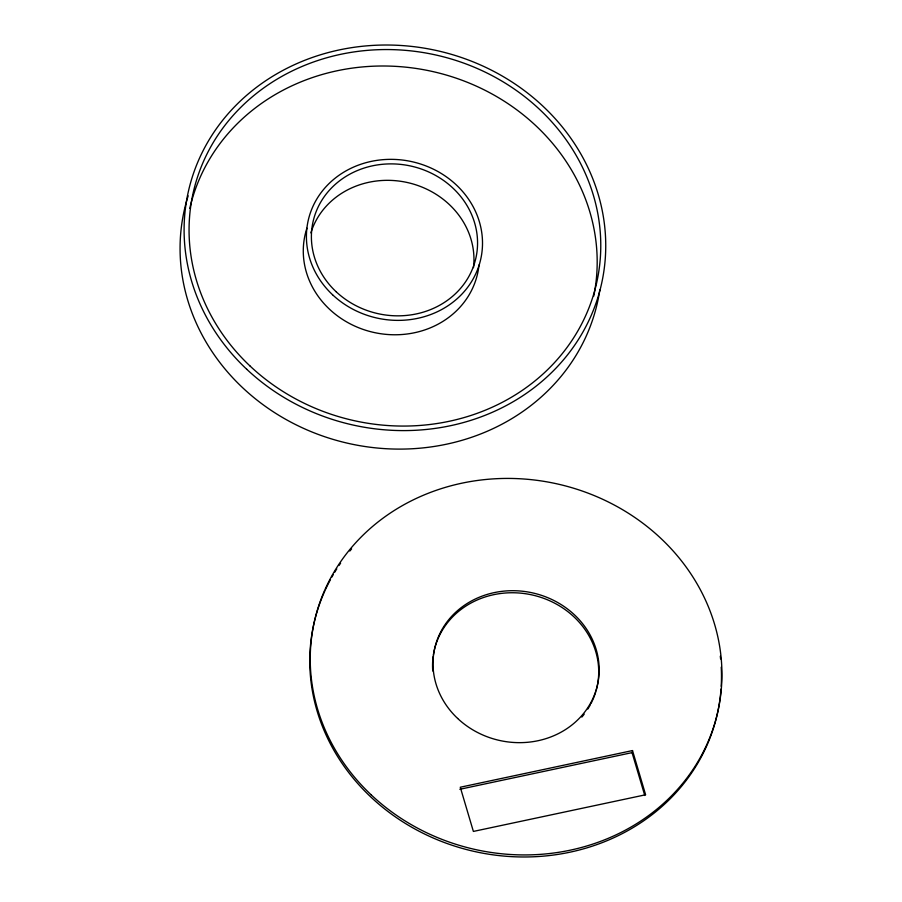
<?xml version="1.0" encoding="UTF-8"?>
<svg xmlns="http://www.w3.org/2000/svg" width="902" height="902" viewBox="0 0 902 902"><rect width="100%" height="100%" fill="white"/><g stroke="black" fill="none" stroke-linecap="round" stroke-linejoin="round"><path stroke-width="1.35" d="M644.772 795.485L632.054 752.629L632.505 750.565L460.279 787.232L473.381 831.43L645.618 794.775L632.505 750.565M459.828 789.284L632.054 752.629M599.853 289.598A211.677 191.844 12.3 0 1 347.913 443.288A211.677 191.844 12.3 0 1 188.157 195.858M310.863 232.874A83.424 75.61 12.3 0 1 406.633 182.362A83.424 75.61 12.3 0 1 473.471 267.657M478.996 264.974A88.407 80.12 12.3 0 1 374.634 332.624A88.407 80.12 12.3 0 1 306.928 228.172M189.792 208.362A206.693 187.334 12.3 0 1 431.088 71.19A206.693 187.334 12.3 0 1 593.73 296.16M721.025 689.038A206.693 187.334 12.3 0 1 469.288 850.259A206.693 187.334 12.3 0 1 325.002 590.584M325.577 589.344A206.693 187.334 12.3 0 1 330.493 579.546M331.823 577.145A206.693 187.334 12.3 0 1 333.188 574.766M334.597 572.398A206.693 187.334 12.3 0 1 336.773 568.891M339.039 565.441A206.693 187.334 12.3 0 1 340.606 563.164M349.818 551.043A206.693 187.334 12.3 0 1 351.611 548.923M720.303 656.239A206.693 187.334 12.3 0 1 720.608 658.967M721.239 667.176A206.693 187.334 12.3 0 1 721.205 686.321M595.658 692.161A83.424 75.61 12.3 0 1 592.569 700.268M592.05 701.395A83.424 75.61 12.3 0 1 590.945 703.628M590.359 704.721A83.424 75.61 12.3 0 1 587.822 709.028M584.214 714.158A83.424 75.61 12.3 0 1 581.835 717.09M432.757 671.02A83.424 75.61 12.3 0 1 433.197 656.16M433.377 654.931A83.424 75.61 12.3 0 1 532.045 594.925A83.424 75.61 12.3 0 1 596.008 690.977M246.686 369.222A211.677 191.844 12.3 0 0 598.86 294.255A211.677 191.844 12.3 0 0 339.208 49.937A211.677 191.844 12.3 0 0 246.686 369.222M336.051 291.65A83.424 75.61 12.3 0 0 474.847 262.11A83.424 75.61 12.3 0 0 372.515 165.821A83.424 75.61 12.3 0 0 336.051 291.65M250.17 366.133A206.693 187.334 12.3 0 0 594.057 292.925A206.693 187.334 12.3 0 0 340.516 54.357A206.693 187.334 12.3 0 0 250.17 366.133M332.556 294.751A88.407 80.12 12.3 0 0 479.638 263.44A88.407 80.12 12.3 0 0 371.207 161.402A88.407 80.12 12.3 0 0 332.556 294.751M371.342 795A206.693 187.334 12.3 0 0 715.218 721.803A206.693 187.334 12.3 0 0 461.689 483.224A206.693 187.334 12.3 0 0 371.342 795M457.664 718.466A83.424 75.61 12.3 0 0 596.459 688.925A83.424 75.61 12.3 0 0 494.127 592.637A83.424 75.61 12.3 0 0 457.664 718.466"/></g></svg>
